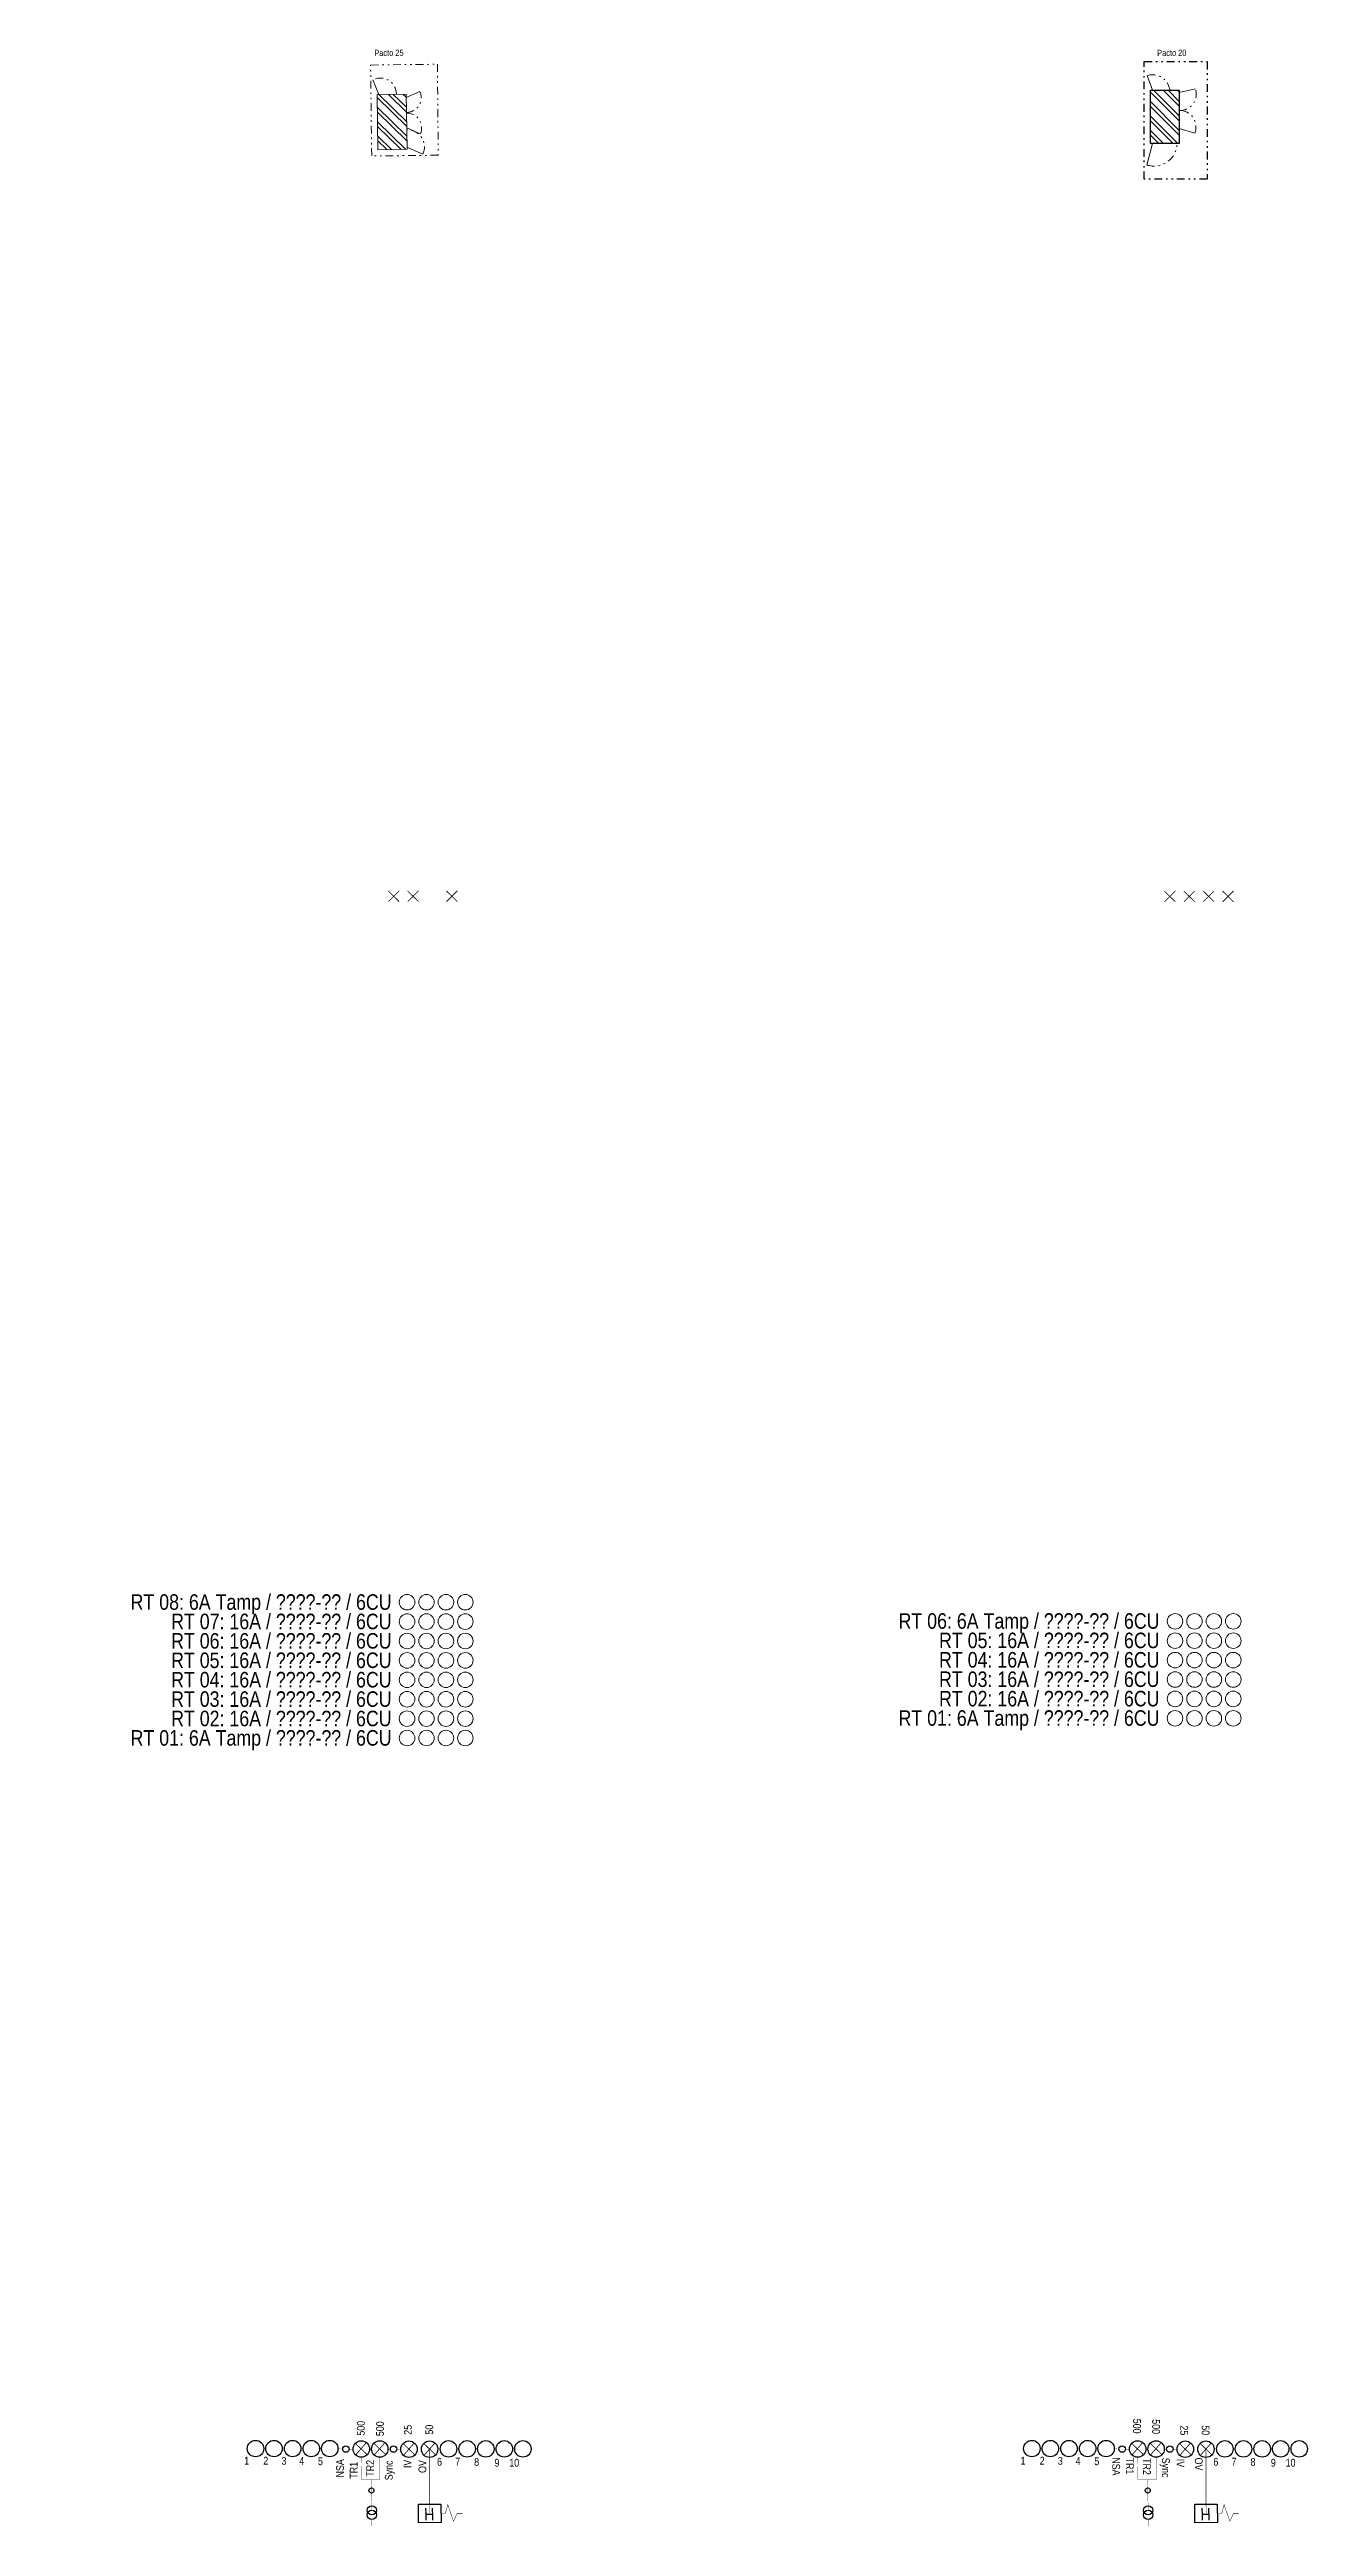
# Model space of a CAD drawing. Extents: x -25 to 358, y -10 to 454.
# Drawn here: x 177.8 to 258.9, y 245 to 404.5 of the extents above; entities that cross this region are included whole.
import ezdxf
from ezdxf.enums import TextEntityAlignment as Align

# ---------------------------------------------------------------- set-up
doc = ezdxf.new("R2010")
doc.units = 0
doc.header["$MEASUREMENT"] = 0
doc.linetypes.add('DASHED', pattern=[0.75, 0.5, -0.25])
doc.linetypes.add('DIVIDE', pattern=[1.25, 0.5, -0.25, 0, -0.25, 0, -0.25])
for name, color, linetype, lineweight in [('Aansluiting LS K01', 120, 'DASHED', 0), ('Aansluiting LS K02', 52, 'DASHED', 0), ('Aansluiting LS K03', 5, 'DASHED', 0), ('Aansluiting LS K06', 30, 'DASHED', 0), ('Aansluiting LS K07', 252, 'DASHED', 0), ('Aansluiting LS K08', 244, 'DASHED', 0)]:
    doc.layers.add(name, color=color, linetype=linetype, lineweight=lineweight)
doc.layers.add('Aansluiting LS K04', color=7, linetype='DASHED', lineweight=0, true_color=0x00f000)
doc.layers.add('Aansluiting LS K05', color=7, linetype='DASHED', lineweight=0, true_color=0xeb00eb)
doc.layers.add('TEST_INSERT', color=7, linetype='Continuous')
doc.styles.add('TECHBASE_ARIAL_NOVA_LIGHT', font='ArialNova-Light.ttf')

# ---------------------------------------------------------------- blocks, each defined once
blk = doc.blocks.new('TB_10 RICHTINGEN LS REK__40955691265E_9FDC15B1_ANL1')
at = {"color": 6}
for points, const_width in [([(-8.23, 0.03), (-8.36, 0.03)], 0.02), ([(-7.03, 0.03), (-7.17, 0.03)], 0.02), ([(-5.83, 0.03), (-5.97, 0.03)], 0.02), ([(-4.64, 0.03), (-4.77, 0.03)], 0.02), ([(-3.29, 0), (-3.58, 0.01)], 0.02), ([(-2.61, 0), (-2.86, 0)], 0.02), ([(-1.71, -0.35), (-2.48, 0.38)], 0.05), ([(-2.44, -0.38), (-1.75, 0.42)], 0.05), ([(-1.42, 0), (-1.55, 0)], 0.02), ([(-0.52, -0.35), (-1.28, 0.38)], 0.05), ([(-1.25, -0.38), (-0.55, 0.42)], 0.05), ([(-0.22, 0), (-0.36, 0)], 0.02), ([(0.46, 0), (0.21, 0)], 0.02), ([(1.37, -0.37), (0.61, 0.36)], 0.05), ([(0.64, -0.4), (1.34, 0.4)], 0.05), ([(2.7, -0.37), (1.94, 0.37)], 0.05), ([(1.97, -0.4), (2.67, 0.4)], 0.05), ([(4.21, 0.01), (4.07, 0.01)], 0.02), ([(5.41, 0.01), (5.27, 0.01)], 0.02), ([(6.6, 0.01), (6.47, 0.01)], 0.02), ([(7.8, 0.01), (7.66, 0.01)], 0.02), ([(-0.89, -0.53), (-0.89, -1.97), (-2.07, -1.97), (-2.08, -0.53), (-2.07, -1.97), (-1.44, -1.97), (-1.4, -3.95)], 0.02), ([(-1.4, -4.54), (-1.39, -4.98)], 0.02)]:
    blk.add_lwpolyline(points, dxfattribs=dict(at, const_width=const_width))
at = {"color": 6, "linetype": 'Continuous', "const_width": 0.03}
for points in [[(2.32, 0), (2.33, -4.15)], [(4.42, -4.14), (4.1, -4.14), (3.86, -4.65), (3.49, -3.58), (3.34, -4.15), (3.05, -4.15)]]:
    blk.add_lwpolyline(points, dxfattribs=at)
at = {"color": 6}
blk.add_lwpolyline([(3.06, -4.74), (1.61, -4.75), (1.61, -3.56), (3.05, -3.56)], close=True, dxfattribs=at)
for centre, radius in [((-8.89, 0.03), 0.53), ((-7.7, 0.03), 0.53), ((-6.5, 0.03), 0.53), ((-5.3, 0.03), 0.53), ((-4.11, 0.03), 0.53), ((-3.07, 0), 0.209), ((-2.08, 0), 0.53), ((-0.89, 0), 0.53), ((0, 0), 0.209), ((0.99, -0.01), 0.53), ((2.32, -0.01), 0.53), ((3.54, 0.01), 0.53), ((4.74, 0.01), 0.53), ((5.94, 0.01), 0.53), ((7.13, 0.01), 0.53), ((8.33, 0.01), 0.53), ((-1.43, -2.67), 0.165), ((-1.4, -3.95), 0.297), ((-1.4, -4.24), 0.297)]:
    blk.add_circle(centre, radius, dxfattribs=at)
at = {"color": 6, "attachment_point": 1, "style": 'TECHBASE_ARIAL_NOVA_LIGHT'}
for s, width, gutter_width, insert, char_height, rotation in [('500', 0.8068, 2.5, (-2.36, 0.86), 0.5, 90), ('500', 0.8068, 2.5, (-1.13, 0.83), 0.5, 90), ('25', 0.8068, 2.5, (0.67, 0.92), 0.5, 90), ('50', 0.8068, 2.5, (2.05, 0.93), 0.5, 90), ('H', 1.0698, 4.02, (2.63, -4.59), 0.804, 180.5603)]:
    blk.add_mtext_dynamic_manual_height_columns(s, width=width, gutter_width=gutter_width, heights=[0], dxfattribs=dict(at, insert=insert, char_height=char_height, rotation=rotation))
at = {"char_height": 0.5, "attachment_point": 3, "style": 'TECHBASE_ARIAL_NOVA_LIGHT'}
for s, width, insert in [('1', 0.6652, (-9.3, -0.5)), ('2', 0.6652, (-8.07, -0.5)), ('3', 0.6652, (-6.9, -0.51)), ('4', 0.6652, (-5.76, -0.52)), ('5', 0.6652, (-4.55, -0.54)), ('6', 0.6652, (3.12, -0.57)), ('7', 0.6652, (4.29, -0.56)), ('8', 0.6652, (5.51, -0.58)), ('9', 0.615, (6.82, -0.63)), ('10', 0.6652, (8.09, -0.63))]:
    blk.add_mtext_dynamic_manual_height_columns(s, width=width, gutter_width=2.5, heights=[0], dxfattribs=dict(at, insert=insert))
at = {"char_height": 0.5, "attachment_point": 1, "rotation": 90, "style": 'TECHBASE_ARIAL_NOVA_LIGHT'}
for s, heights, insert in [('NSA', [0], (-3.7, -1.83)), ('TR1', [0], (-2.82, -1.91)), ('TR2', [0], (-1.76, -1.78)), ('Sync', [0], (-0.56, -2.01)), ('IV', [0.279], (0.64, -1.23)), ('OV', [0], (1.61, -1.54))]:
    blk.add_mtext_dynamic_manual_height_columns(s, width=0.6652, gutter_width=2.5, heights=heights, dxfattribs=dict(at, insert=insert))
at = {"color": 6, "style": 'TECHBASE_ARIAL_NOVA_LIGHT'}
for tag, p in [('RI1', (-8.66, 0.81)), ('RI2', (-7.46, 0.82)), ('RI3', (-6.26, 0.82)), ('RI4', (-5.07, 0.82)), ('RI5', (-3.87, 0.82)), ('RI6', (3.72, 0.82)), ('RI7', (4.93, 0.79)), ('RI8', (6.13, 0.79)), ('RI9', (7.32, 0.79)), ('RI10', (8.52, 0.78))]:
    blk.add_attdef(tag, p, '', height=0.5, rotation=90, dxfattribs=at)
blk = doc.blocks.new('TB_10 RICHTINGEN LS REK REVERSE__40955691265E_CA82E8AB_ANL1')
at = {"color": 6}
for points, const_width in [([(-8.23, 0.03), (-8.36, 0.03)], 0.02), ([(-7.03, 0.03), (-7.17, 0.03)], 0.02), ([(-5.83, 0.03), (-5.97, 0.03)], 0.02), ([(-4.64, 0.03), (-4.77, 0.03)], 0.02), ([(-3.29, 0), (-3.58, 0.01)], 0.02), ([(-2.61, 0), (-2.86, 0)], 0.02), ([(-1.71, -0.35), (-2.48, 0.38)], 0.05), ([(-2.44, -0.38), (-1.75, 0.42)], 0.05), ([(-1.42, 0), (-1.55, 0)], 0.02), ([(-0.52, -0.35), (-1.28, 0.38)], 0.05), ([(-1.25, -0.38), (-0.55, 0.42)], 0.05), ([(-0.22, 0), (-0.36, 0)], 0.02), ([(0.46, 0), (0.21, 0)], 0.02), ([(1.37, -0.37), (0.61, 0.36)], 0.05), ([(0.64, -0.4), (1.34, 0.4)], 0.05), ([(2.7, -0.37), (1.94, 0.37)], 0.05), ([(1.97, -0.4), (2.67, 0.4)], 0.05), ([(4.21, 0.01), (4.07, 0.01)], 0.02), ([(5.41, 0.01), (5.27, 0.01)], 0.02), ([(6.6, 0.01), (6.47, 0.01)], 0.02), ([(7.8, 0.01), (7.66, 0.01)], 0.02), ([(-0.89, -0.53), (-0.89, -1.97), (-2.07, -1.97), (-2.08, -0.53), (-2.07, -1.97), (-1.44, -1.97), (-1.4, -3.95)], 0.02), ([(-1.4, -4.54), (-1.39, -4.98)], 0.02)]:
    blk.add_lwpolyline(points, dxfattribs=dict(at, const_width=const_width))
at = {"color": 6, "linetype": 'Continuous', "const_width": 0.03}
for points in [[(2.32, 0), (2.33, -4.15)], [(4.42, -4.14), (4.1, -4.14), (3.86, -4.65), (3.49, -3.58), (3.34, -4.15), (3.05, -4.15)]]:
    blk.add_lwpolyline(points, dxfattribs=at)
at = {"color": 6}
blk.add_lwpolyline([(3.06, -4.74), (1.61, -4.75), (1.61, -3.56), (3.05, -3.56)], close=True, dxfattribs=at)
for centre, radius in [((-8.89, 0.03), 0.53), ((-7.7, 0.03), 0.53), ((-6.5, 0.03), 0.53), ((-5.3, 0.03), 0.53), ((-4.11, 0.03), 0.53), ((-3.07, 0), 0.209), ((-2.08, 0), 0.53), ((-0.89, 0), 0.53), ((0, 0), 0.209), ((0.99, -0.01), 0.53), ((2.32, -0.01), 0.53), ((3.54, 0.01), 0.53), ((4.74, 0.01), 0.53), ((5.94, 0.01), 0.53), ((7.13, 0.01), 0.53), ((8.33, 0.01), 0.53), ((-1.43, -2.67), 0.165), ((-1.4, -3.95), 0.297), ((-1.4, -4.24), 0.297)]:
    blk.add_circle(centre, radius, dxfattribs=at)
at = {"color": 6, "attachment_point": 1, "style": 'TECHBASE_ARIAL_NOVA_LIGHT'}
for s, width, gutter_width, insert, char_height, rotation in [('500', 0.8068, 2.5, (-1.87, 1.95), 0.5, 270), ('500', 0.8068, 2.5, (-0.64, 1.92), 0.5, 270), ('25', 0.8068, 2.5, (1.17, 1.52), 0.5, 270), ('50', 0.8068, 2.5, (2.55, 1.53), 0.5, 270), ('H', 1.0698, 4.02, (2.63, -4.59), 0.804, 180.5603)]:
    blk.add_mtext_dynamic_manual_height_columns(s, width=width, gutter_width=gutter_width, heights=[0], dxfattribs=dict(at, insert=insert, char_height=char_height, rotation=rotation))
at = {"char_height": 0.5, "attachment_point": 3, "style": 'TECHBASE_ARIAL_NOVA_LIGHT'}
for s, width, insert in [('1', 0.6652, (-9.3, -0.5)), ('2', 0.6652, (-8.07, -0.5)), ('3', 0.6652, (-6.9, -0.51)), ('4', 0.6652, (-5.76, -0.52)), ('5', 0.6652, (-4.55, -0.54)), ('6', 0.6652, (3.12, -0.57)), ('7', 0.6652, (4.29, -0.56)), ('8', 0.6652, (5.51, -0.58)), ('9', 0.615, (6.82, -0.63)), ('10', 0.6652, (8.09, -0.63))]:
    blk.add_mtext_dynamic_manual_height_columns(s, width=width, gutter_width=2.5, heights=[0], dxfattribs=dict(at, insert=insert))
at = {"char_height": 0.5, "attachment_point": 1, "rotation": 270, "style": 'TECHBASE_ARIAL_NOVA_LIGHT'}
for s, heights, insert in [('NSA', [0], (-3.21, -0.53)), ('TR1', [0], (-2.33, -0.55)), ('TR2', [0], (-1.23, -0.58)), ('Sync', [0], (-0.01, -0.56)), ('IV', [0.279], (0.93, -0.63)), ('OV', [0], (2.11, -0.55))]:
    blk.add_mtext_dynamic_manual_height_columns(s, width=0.6652, gutter_width=2.5, heights=heights, dxfattribs=dict(at, insert=insert))
at = {"color": 6, "style": 'TECHBASE_ARIAL_NOVA_LIGHT'}
for tag, p in [('RI1', (-9.13, 0.83)), ('RI2', (-7.93, 0.84)), ('RI3', (-6.73, 0.83)), ('RI4', (-5.54, 0.84)), ('RI5', (-4.34, 0.84)), ('RI6', (3.27, 0.84)), ('RI7', (4.46, 0.81)), ('RI8', (5.66, 0.81)), ('RI9', (6.85, 0.8)), ('RI10', (8.05, 0.8))]:
    blk.add_attdef(tag, text='', height=0.5, rotation=270, dxfattribs=at).set_placement(p, align=Align.RIGHT)
blk = doc.blocks.new('TB_RT 1-8 OV__40955691265E_F4D21E08_ANL1_RT_BACK1')
at = {"linetype": 'DASHED'}
blk.add_wipeout([(-22.16, 5.51), (5.53, 5.51), (5.53, -5.36), (-22.16, -5.36)], dxfattribs=at)
at = {"layer": 'Aansluiting LS K01', "linetype": 'Continuous'}
for centre in [(0.87, -4.21), (2.12, -4.21), (3.37, -4.21), (4.62, -4.21)]:
    blk.add_circle(centre, 0.5, dxfattribs=at)
at = {"layer": 'Aansluiting LS K02', "linetype": 'Continuous'}
for centre in [(0.87, -2.96), (2.12, -2.96), (3.37, -2.96), (4.62, -2.96)]:
    blk.add_circle(centre, 0.5, dxfattribs=at)
at = {"layer": 'Aansluiting LS K03', "linetype": 'Continuous'}
for centre in [(0.87, -1.71), (2.12, -1.71), (3.37, -1.71), (4.62, -1.71)]:
    blk.add_circle(centre, 0.5, dxfattribs=at)
at = {"layer": 'Aansluiting LS K04', "linetype": 'Continuous'}
for centre in [(0.87, -0.46), (2.12, -0.46), (3.37, -0.46), (4.62, -0.46)]:
    blk.add_circle(centre, 0.5, dxfattribs=at)
at = {"layer": 'Aansluiting LS K05', "linetype": 'Continuous'}
for centre in [(0.87, 0.79), (2.12, 0.79), (3.37, 0.79), (4.62, 0.79)]:
    blk.add_circle(centre, 0.5, dxfattribs=at)
at = {"layer": 'Aansluiting LS K06', "linetype": 'Continuous'}
for centre in [(0.87, 2.04), (2.12, 2.04), (3.37, 2.04), (4.62, 2.04)]:
    blk.add_circle(centre, 0.5, dxfattribs=at)
at = {"layer": 'Aansluiting LS K07', "linetype": 'Continuous'}
for centre in [(0.87, 3.29), (2.12, 3.29), (3.37, 3.29), (4.62, 3.29)]:
    blk.add_circle(centre, 0.5, dxfattribs=at)
at = {"layer": 'Aansluiting LS K08', "linetype": 'Continuous'}
for centre in [(0.87, 4.54), (2.12, 4.54), (3.37, 4.54), (4.62, 4.54)]:
    blk.add_circle(centre, 0.5, dxfattribs=at)
at = {"layer": 'Aansluiting LS K01', "style": 'TECHBASE_ARIAL_NOVA_LIGHT'}
blk.add_attdef('RT_01:', text='', height=1, dxfattribs=at).set_placement((-0.13, -4.7), align=Align.RIGHT)
at = {"layer": 'Aansluiting LS K02', "style": 'TECHBASE_ARIAL_NOVA_LIGHT'}
blk.add_attdef('RT_02:', text='', height=1, dxfattribs=at).set_placement((-0.13, -3.45), align=Align.RIGHT)
at = {"layer": 'Aansluiting LS K03', "style": 'TECHBASE_ARIAL_NOVA_LIGHT'}
blk.add_attdef('RT_03:', text='', height=1, dxfattribs=at).set_placement((-0.13, -2.2), align=Align.RIGHT)
at = {"layer": 'Aansluiting LS K04', "style": 'TECHBASE_ARIAL_NOVA_LIGHT'}
blk.add_attdef('RT_04:', text='', height=1, dxfattribs=at).set_placement((-0.13, -0.95), align=Align.RIGHT)
at = {"layer": 'Aansluiting LS K05', "style": 'TECHBASE_ARIAL_NOVA_LIGHT'}
blk.add_attdef('RT_05:', text='', height=1, dxfattribs=at).set_placement((-0.13, 0.3), align=Align.RIGHT)
at = {"layer": 'Aansluiting LS K06', "style": 'TECHBASE_ARIAL_NOVA_LIGHT'}
blk.add_attdef('RT_06:', text='', height=1, dxfattribs=at).set_placement((-0.13, 1.55), align=Align.RIGHT)
at = {"layer": 'Aansluiting LS K07', "style": 'TECHBASE_ARIAL_NOVA_LIGHT'}
blk.add_attdef('RT_07:', text='', height=1, dxfattribs=at).set_placement((-0.13, 2.8), align=Align.RIGHT)
at = {"layer": 'Aansluiting LS K08', "style": 'TECHBASE_ARIAL_NOVA_LIGHT'}
blk.add_attdef('RT_08:', text='', height=1, dxfattribs=at).set_placement((-0.13, 4.05), align=Align.RIGHT)
blk = doc.blocks.new('TB_RT 1-6 OV__40955691265E_6EBA4A7D_ANL1_RT_BACK1')
at = {"linetype": 'DASHED'}
blk.add_wipeout([(-22.69, 4.28), (5, 4.28), (5, -4.09), (-22.69, -4.09)], dxfattribs=at)
at = {"layer": 'Aansluiting LS K01', "linetype": 'Continuous'}
for centre in [(0.33, -2.94), (1.58, -2.94), (2.83, -2.94), (4.08, -2.94)]:
    blk.add_circle(centre, 0.5, dxfattribs=at)
at = {"layer": 'Aansluiting LS K02', "linetype": 'Continuous'}
for centre in [(0.33, -1.69), (1.58, -1.69), (2.83, -1.69), (4.08, -1.69)]:
    blk.add_circle(centre, 0.5, dxfattribs=at)
at = {"layer": 'Aansluiting LS K03', "linetype": 'Continuous'}
for centre in [(0.33, -0.44), (1.58, -0.44), (2.83, -0.44), (4.08, -0.44)]:
    blk.add_circle(centre, 0.5, dxfattribs=at)
at = {"layer": 'Aansluiting LS K04', "linetype": 'Continuous'}
for centre in [(0.33, 0.81), (1.58, 0.81), (2.83, 0.81), (4.08, 0.81)]:
    blk.add_circle(centre, 0.5, dxfattribs=at)
at = {"layer": 'Aansluiting LS K05', "linetype": 'Continuous'}
for centre in [(0.33, 2.06), (1.58, 2.06), (2.83, 2.06), (4.08, 2.06)]:
    blk.add_circle(centre, 0.5, dxfattribs=at)
at = {"layer": 'Aansluiting LS K06', "linetype": 'Continuous'}
for centre in [(0.33, 3.31), (1.58, 3.31), (2.83, 3.31), (4.08, 3.31)]:
    blk.add_circle(centre, 0.5, dxfattribs=at)
at = {"layer": 'Aansluiting LS K01', "style": 'TECHBASE_ARIAL_NOVA_LIGHT'}
blk.add_attdef('RT_01:', text='', height=1, dxfattribs=at).set_placement((-0.67, -3.42), align=Align.RIGHT)
at = {"layer": 'Aansluiting LS K02', "style": 'TECHBASE_ARIAL_NOVA_LIGHT'}
blk.add_attdef('RT_02:', text='', height=1, dxfattribs=at).set_placement((-0.67, -2.17), align=Align.RIGHT)
at = {"layer": 'Aansluiting LS K03', "style": 'TECHBASE_ARIAL_NOVA_LIGHT'}
blk.add_attdef('RT_03:', text='', height=1, dxfattribs=at).set_placement((-0.67, -0.92), align=Align.RIGHT)
at = {"layer": 'Aansluiting LS K04', "style": 'TECHBASE_ARIAL_NOVA_LIGHT'}
blk.add_attdef('RT_04:', text='', height=1, dxfattribs=at).set_placement((-0.67, 0.33), align=Align.RIGHT)
at = {"layer": 'Aansluiting LS K05', "style": 'TECHBASE_ARIAL_NOVA_LIGHT'}
blk.add_attdef('RT_05:', text='', height=1, dxfattribs=at).set_placement((-0.67, 1.58), align=Align.RIGHT)
at = {"layer": 'Aansluiting LS K06', "style": 'TECHBASE_ARIAL_NOVA_LIGHT'}
blk.add_attdef('RT_06:', text='', height=1, dxfattribs=at).set_placement((-0.67, 2.83), align=Align.RIGHT)
blk = doc.blocks.new('TB_Zekering__40955691265E_3E50730F_ANL1')
at = {"color": 0, "linetype": 'Continuous', "const_width": 0.05}
for points in [[(-0.36, 0.34), (0.35, -0.35)], [(-0.35, -0.35), (0.35, 0.35)]]:
    blk.add_lwpolyline(points, dxfattribs=at)
blk = doc.blocks.new('TB_OV Normaal__40955691265E_FD93E3AA_ANL1')
at = {"color": 0}
for p in [(0.01, 0.01), (1.26, 0.01), (3.76, 0.01)]:
    blk.add_blockref('TB_Zekering__40955691265E_3E50730F_ANL1', p, dxfattribs=at)
blk = doc.blocks.new('TB_OV Combi__40955691265E_A1E885F7_ANL1')
for p in [(0, 0), (1.25, 0), (2.5, 0), (3.75, 0)]:
    blk.add_blockref('TB_Zekering__40955691265E_3E50730F_ANL1', p)
blk = doc.blocks.new('TB_Pacto 25 Exc. afm.__40955691265E_D713A0D8_ANL1')
at = {"lineweight": 0, "transparency": 33554687}
h = blk.add_hatch(dxfattribs=at)
h.set_pattern_fill('ANSI32', color=256, scale=0.069, angle=90.7662)
h.set_pattern_definition([(135.76618298, (403502.9297, -170782.46124), (-0.458472349, -0.4709010573), []), (135.76618298, (403502.9255, -170782.15145), (-0.458472349, -0.4709010573), [])])
h.paths.add_polyline_path([(0.82, 1.66), (-1.06, 1.64), (-1.01, -1.92), (0.87, -1.89)])
at = {"color": 114, "linetype": 'DIVIDE', "lineweight": 0, "true_color": 0x139b48}
blk.add_lwpolyline([(-1.41, -2.32), (-1.48, 3.54), (2.82, 3.59), (2.88, -2.27)], close=True, dxfattribs=at)
at = {"lineweight": 0}
for points in [[(-0.94, 1.64), (-1.34, 2.58)], [(0.82, 1.44), (1.69, 1.84)], [(0.85, -0.51), (1.72, -0.9)], [(0.86, -1.75), (1.89, -2.2)]]:
    blk.add_lwpolyline(points, dxfattribs=at)
blk.add_lwpolyline([(-1.01, -1.92), (-1.06, 1.64), (0.82, 1.66), (0.87, -1.89)], close=True, dxfattribs=at)
at = {"linetype": 'DIVIDE', "lineweight": 0}
for centre, radius, start, end in [((-0.85, 1.67), 1.03, 359.5082, 118.1409), ((0.82, 1.44), 0.957, 270.7721, 24.9336), ((0.85, -0.51), 0.957, 336.0022, 90.77), ((0.9, -1.73), 1.09, 334.3134, 92.7012)]:
    blk.add_arc(centre, radius, start, end, dxfattribs=at)
at = {"lineweight": 0, "insert": (-1.24, 4.52), "char_height": 0.4, "attachment_point": 1, "rotation": 0.4248, "style": 'TECHBASE_ARIAL_NOVA_LIGHT'}
blk.add_mtext_dynamic_manual_height_columns('Pacto 25', width=5.5802, gutter_width=6.04, heights=[0], dxfattribs=at)
blk = doc.blocks.new('TB_PACTO 20 exc. afm.__40955691265E_8B7FD997_ANL1')
at = {"transparency": 33554687}
h = blk.add_hatch(dxfattribs=at)
h.set_pattern_fill('ANSI32', color=256, scale=0.069, angle=89.9765)
h.set_pattern_definition([(134.97652568, (401110.7286, -176326.92934), (-0.4649186164, -0.4645378142), []), (134.97652568, (401110.72875, -176326.6195), (-0.4649186164, -0.4645378142), [])])
h.paths.add_polyline_path([(0.6, 1.91), (-1.25, 1.91), (-1.25, -1.52), (0.6, -1.52)])
at = {"color": 114, "linetype": 'DIVIDE', "true_color": 0x139b48}
blk.add_lwpolyline([(-1.65, 3.76), (2.4, 3.76), (2.4, -3.82), (-1.65, -3.82)], close=True, dxfattribs=at)
at = {"lineweight": 15}
for points in [[(-1.13, 1.91), (-1.46, 2.86)], [(0.6, 1.78), (1.64, 2.01)], [(-1.13, -1.52), (-1.48, -2.9)], [(0.6, -0.55), (1.6, -0.85)]]:
    blk.add_lwpolyline(points, dxfattribs=at)
blk.add_lwpolyline([(-1.25, -1.52), (-1.25, 1.91), (0.6, 1.91), (0.6, -1.52)], close=True)
at = {"linetype": 'DIVIDE', "lineweight": 15}
for centre, radius, start, end in [((-1.11, 1.8), 1.11, 5.9266, 107.9631), ((0.65, 1.66), 1.05, 267.3172, 19.3189), ((0.61, -0.45), 1.07, 338.05, 90.6319), ((-1.02, -1.49), 1.48, 252.086, 358.9228)]:
    blk.add_arc(centre, radius, start, end, dxfattribs=at)
at = {"insert": (-0.82, 4.52), "char_height": 0.4, "attachment_point": 1, "rotation": 0.4248, "style": 'TECHBASE_ARIAL_NOVA_LIGHT'}
blk.add_mtext_dynamic_manual_height_columns('Pacto 20', width=5.5802, gutter_width=6.04, heights=[0], dxfattribs=at)

msp = doc.modelspace()

# ---------------------------------------------------------------- block references
at = {"layer": 'TEST_INSERT'}
for name, p in [('TB_Pacto 25 Exc. afm.__40955691265E_D713A0D8_ANL1', (200, 400)), ('TB_PACTO 20 exc. afm.__40955691265E_8B7FD997_ANL1', (250, 400)), ('TB_OV Normaal__40955691265E_FD93E3AA_ANL1', (200, 350)), ('TB_OV Combi__40955691265E_A1E885F7_ANL1', (250, 350)), ('TB_10 RICHTINGEN LS REK__40955691265E_9FDC15B1_ANL1', (200, 250)), ('TB_10 RICHTINGEN LS REK REVERSE__40955691265E_CA82E8AB_ANL1', (250, 250))]:
    msp.add_blockref(name, p, dxfattribs=at)
for name, p, values in [('TB_RT 1-8 OV__40955691265E_F4D21E08_ANL1_RT_BACK1', (200, 300), {'RT_08:': 'RT 08: 6A Tamp / ????-?? / 6CU', 'RT_07:': 'RT 07: 16A / ????-?? / 6CU', 'RT_06:': 'RT 06: 16A / ????-?? / 6CU', 'RT_05:': 'RT 05: 16A / ????-?? / 6CU', 'RT_04:': 'RT 04: 16A / ????-?? / 6CU', 'RT_03:': 'RT 03: 16A / ????-?? / 6CU', 'RT_02:': 'RT 02: 16A / ????-?? / 6CU', 'RT_01:': 'RT 01: 6A Tamp / ????-?? / 6CU'}), ('TB_RT 1-6 OV__40955691265E_6EBA4A7D_ANL1_RT_BACK1', (250, 300), {'RT_06:': 'RT 06: 6A Tamp / ????-?? / 6CU', 'RT_05:': 'RT 05: 16A / ????-?? / 6CU', 'RT_04:': 'RT 04: 16A / ????-?? / 6CU', 'RT_03:': 'RT 03: 16A / ????-?? / 6CU', 'RT_02:': 'RT 02: 16A / ????-?? / 6CU', 'RT_01:': 'RT 01: 6A Tamp / ????-?? / 6CU'})]:
    msp.add_blockref(name, p, dxfattribs=at).add_auto_attribs(values)

doc.saveas('drawing.dxf')
